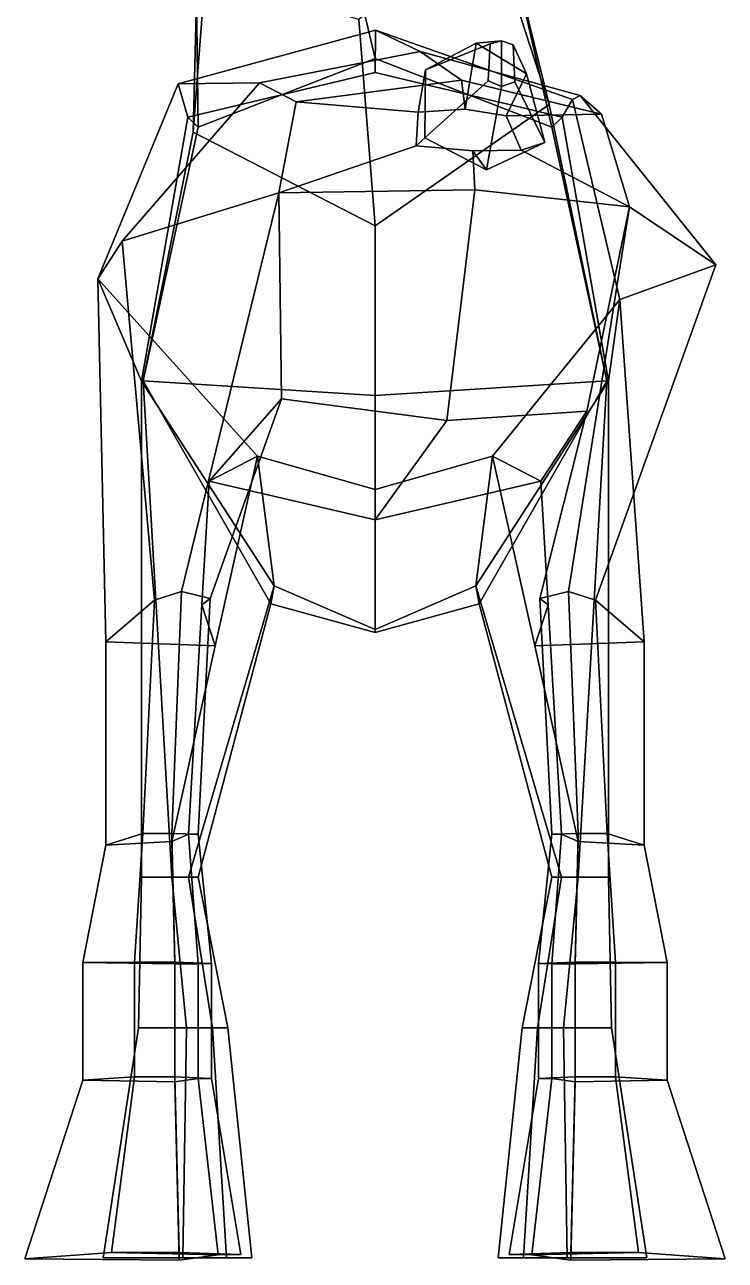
# Model space of a CAD drawing. Extents: x -143 to 84, y -151 to 365.
# Drawn here: x -84.2 to 84.2, y -151.2 to 145.5 of the extents above; entities that cross this region are included whole.
import ezdxf

# ---------------------------------------------------------------- set-up
doc = ezdxf.new("R2010")
doc.units = 0

msp = doc.modelspace()

# ---------------------------------------------------------------- linework, layer by layer
for points in [[(32.149185, 165.769653, 144.879745), (19.222334, 194.662796, 162.522339), (26.999111, 171.875, 178.385483), (41.829929, 126.304749, 162.95546)], [(-43.684479, 119.688766, 162.881439), (-40.801777, 157.341019, 177.937103), (-42.718338, 177.352982, 161.828781), (-42.883385, 151.839966, 144.507065)], [(41.829929, 126.304749, 162.95546), (26.999111, 171.875, 178.385483), (-3.875393, 146.730331, 198.424728), (0, 97.178093, 194.30629)], [(-42.500515, 120.870758, 124.792099), (-42.883385, 151.839966, 144.507065), (-6.385066, 164.485458, 140.45607), (0, 137.353271, 126.425217)], [(42.500515, 120.870758, 124.792099), (0, 137.353271, 126.425217), (-6.385066, 164.485458, 140.45607), (32.149185, 165.769653, 144.879745)], [(55.664658, 59.954685, 143.637451), (42.500515, 120.870758, 124.792099), (32.149185, 165.769653, 144.879745), (41.829929, 126.304749, 162.95546)], [(-43.684479, 119.688766, 162.881439), (0, 97.178093, 194.30629), (-3.875393, 146.730331, 198.424728), (-40.801777, 157.341019, 177.937103)], [(-55.664658, 59.954685, 143.637451), (-43.684479, 119.688766, 162.881439), (-42.883385, 151.839966, 144.507065), (-42.500515, 120.870758, 124.792099)], [(-47.287891, 131.247421, 4.034311), (-44.979118, 123.220406, 93.665428), (0, 133.973206, 93.425613), (0.096804, 144.185226, 20.154552)], [(0.096804, 144.185226, 20.154552), (10.839715, 138.994461, -16.815266), (-27.765121, 131.515366, -29.303656), (-47.287891, 131.247421, 4.034311)], [(47.481495, 127.465843, 32.121952), (0.096804, 144.185226, 20.154552), (0, 133.973206, 93.425613), (44.979118, 123.220406, 93.665428)], [(0.096804, 144.185226, 20.154552), (47.481495, 127.465843, 32.121952), (49.326881, 128.439148, -6.455216), (10.839715, 138.994461, -16.815266)], [(12.140571, 134.627869, -66.463875), (10.382539, 124.446938, -56.124725), (21.638624, 125.193138, -55.179722), (24.294775, 141.061539, -61.918659)], [(27.222073, 131.972946, -84.844818), (11.980748, 118.330086, -76.576149), (12.140571, 134.627869, -66.463875), (27.670013, 140.841354, -83.440323)], [(27.670013, 140.841354, -83.440323), (12.140571, 134.627869, -66.463875), (24.294775, 141.061539, -61.918659), (30.422283, 141.567123, -82.520012)], [(36.434917, 133.658463, -59.263546), (24.294775, 141.061539, -61.918659), (21.638624, 125.193138, -55.179722), (31.502596, 123.604202, -49.865192)], [(33.167801, 140.622009, -81.81089), (30.422283, 141.567123, -82.520012), (24.294775, 141.061539, -61.918659), (36.434917, 133.658463, -59.263546)], [(30.431461, 130.631302, -84.082298), (27.222073, 131.972946, -84.844818), (27.670013, 140.841354, -83.440323), (30.422283, 141.567123, -82.520012)], [(30.431461, 130.631302, -84.082298), (30.422283, 141.567123, -82.520012), (33.167801, 140.622009, -81.81089), (33.63065, 131.717224, -82.94545)], [(33.63065, 131.717224, -82.94545), (33.167801, 140.622009, -81.81089), (36.434917, 133.658463, -59.263546), (40.829044, 117.178947, -68.026131)], [(0, 133.973206, 93.425613), (-44.979118, 123.220406, 93.665428), (-42.500515, 120.870758, 124.792099), (0, 137.353271, 126.425217)], [(10.839715, 138.994461, -16.815266), (20.780514, 132.121414, -51.314594), (-18.957323, 126.90638, -52.855503), (-27.765121, 131.515366, -29.303656)], [(0, 133.973206, 93.425613), (0, 137.353271, 126.425217), (42.500515, 120.870758, 124.792099), (44.979118, 123.220406, 93.665428)], [(10.839715, 138.994461, -16.815266), (49.326881, 128.439148, -6.455216), (54.430233, 123.977982, -31.104986), (20.780514, 132.121414, -51.314594)], [(11.980748, 118.330086, -76.576149), (9.867385, 116.376358, -63.064964), (10.382539, 124.446938, -56.124725), (12.140571, 134.627869, -66.463875)], [(40.829044, 117.178947, -68.026131), (36.434917, 133.658463, -59.263546), (31.502596, 123.604202, -49.865192), (35.094543, 115.369728, -55.588173)], [(-47.287891, 131.247421, 4.034311), (-27.765121, 131.515366, -29.303656), (-60.777737, 93.495514, -43.715988), (-66.620697, 84.477127, 6.27752)], [(-66.620697, 84.477127, 6.27752), (-56.116966, 59.910652, 94.609741), (-44.979118, 123.220406, 93.665428), (-47.287891, 131.247421, 4.034311)], [(-60.777737, 93.495514, -43.715988), (-27.765121, 131.515366, -29.303656), (-18.957323, 126.90638, -52.855503), (-23.068686, 105.106384, -61.90115)], [(10.382539, 124.446938, -56.124725), (-18.957323, 126.90638, -52.855503), (20.780514, 132.121414, -51.314594), (21.638624, 125.193138, -55.179722)], [(30.431461, 130.631302, -84.082298), (26.765779, 110.630165, -74.516251), (11.980748, 118.330086, -76.576149), (27.222073, 131.972946, -84.844818)], [(31.502596, 123.604202, -49.865192), (21.638624, 125.193138, -55.179722), (20.780514, 132.121414, -51.314594), (54.430233, 123.977982, -31.104986)], [(30.431461, 130.631302, -84.082298), (33.63065, 131.717224, -82.94545), (40.829044, 117.178947, -68.026131), (26.765779, 110.630165, -74.516251)], [(47.481495, 127.465843, 32.121952), (58.853645, 79.470306, 43.465462), (81.86055, 87.803802, -1.441022), (49.326881, 128.439148, -6.455216)], [(81.86055, 87.803802, -1.441022), (61.127022, 101.746727, -36.947323), (54.430233, 123.977982, -31.104986), (49.326881, 128.439148, -6.455216)], [(9.867385, 116.376358, -63.064964), (-23.068686, 105.106384, -61.90115), (-18.957323, 126.90638, -52.855503), (10.382539, 124.446938, -56.124725)], [(55.664658, 59.954685, 143.637451), (41.829929, 126.304749, 162.95546), (0, 97.178093, 194.30629), (0, 56.460159, 184.468872)], [(58.853645, 79.470306, 43.465462), (47.481495, 127.465843, 32.121952), (44.979118, 123.220406, 93.665428), (56.116966, 59.910652, 94.609741)], [(-56.116966, 59.910652, 94.609741), (-55.664658, 59.954685, 143.637451), (-42.500515, 120.870758, 124.792099), (-44.979118, 123.220406, 93.665428)], [(35.094543, 115.369728, -55.588173), (31.502596, 123.604202, -49.865192), (54.430233, 123.977982, -31.104986), (61.127022, 101.746727, -36.947323)], [(56.116966, 59.910652, 94.609741), (44.979118, 123.220406, 93.665428), (42.500515, 120.870758, 124.792099), (55.664658, 59.954685, 143.637451)], [(-55.664658, 59.954685, 143.637451), (0, 56.460159, 184.468872), (0, 97.178093, 194.30629), (-43.684479, 119.688766, 162.881439)], [(9.867385, 116.376358, -63.064964), (23.531773, 115.160675, -62.971401), (24.012297, 105.815895, -65.901054), (-23.068686, 105.106384, -61.90115)], [(26.765779, 110.630165, -74.516251), (23.531773, 115.160675, -62.971401), (9.867385, 116.376358, -63.064964), (11.980748, 118.330086, -76.576149)], [(26.765779, 110.630165, -74.516251), (40.829044, 117.178947, -68.026131), (35.094543, 115.369728, -55.588173), (23.531773, 115.160675, -62.971401)], [(35.094543, 115.369728, -55.588173), (61.127022, 101.746727, -36.947323), (24.012297, 105.815895, -65.901054), (23.531773, 115.160675, -62.971401)], [(-23.068686, 105.106384, -61.90115), (-46.504627, 9.392447, -57.89061), (-52.963425, 7.31679, -53.54966), (-60.777737, 93.495514, -43.715988)], [(-23.068686, 105.106384, -61.90115), (-22.460016, 55.631302, -51.019119), (-39.615707, 7.660525, -54.268543), (-46.504627, 9.392447, -57.89061)], [(17.277821, 50.407017, -50.940014), (-22.460016, 55.631302, -51.019119), (-23.068686, 105.106384, -61.90115), (24.012297, 105.815895, -65.901054)], [(17.277821, 50.407017, -50.940014), (24.012297, 105.815895, -65.901054), (61.127022, 101.746727, -36.947323), (50.92754, 52.702904, -29.2686)], [(61.127022, 101.746727, -36.947323), (46.504627, 9.392447, -57.89061), (39.615707, 7.660525, -54.268543), (50.92754, 52.702904, -29.2686)], [(61.127022, 101.746727, -36.947323), (81.86055, 87.803802, -1.441022), (52.963425, 7.31679, -53.54966), (46.504627, 9.392447, -57.89061)], [(-66.620697, 84.477127, 6.27752), (-60.777737, 93.495514, -43.715988), (-52.963425, 7.31679, -53.54966), (-64.648964, -2.744224, 3.243018)], [(58.853645, 79.470306, 43.465462), (64.648964, -2.744224, 3.243018), (52.963425, 7.31679, -53.54966), (81.86055, 87.803802, -1.441022)], [(-28.254015, 41.875023, 24.747952), (-24.254349, 10.721332, 95.55088), (-56.116966, 59.910652, 94.609741), (-66.620697, 84.477127, 6.27752)], [(-66.620697, 84.477127, 6.27752), (-64.648964, -2.744224, 3.243018), (-38.384621, -3.678229, 7.978425), (-28.254015, 41.875023, 24.747952)], [(28.254015, 41.875023, 24.747952), (58.853645, 79.470306, 43.465462), (56.116966, 59.910652, 94.609741), (24.254349, 10.721332, 95.55088)], [(58.853645, 79.470306, 43.465462), (28.254015, 41.875023, 24.747952), (38.384621, -3.678229, 7.978425), (64.648964, -2.744224, 3.243018)], [(-48.828648, -59.217789, 132.050888), (-55.664658, 59.954685, 143.637451), (-56.116966, 59.910652, 94.609741), (-56.116966, -59.217789, 113.104614)], [(-44.828979, -59.217789, 113.528122), (-56.116966, -59.217789, 113.104614), (-56.116966, 59.910652, 94.609741), (-24.254349, 10.721332, 95.55088)], [(0, -0.443562, 143.637451), (0, 56.460159, 184.468872), (-55.664658, 59.954685, 143.637451), (-24.995508, 6.395227, 130.048157)], [(-42.500515, -59.217789, 126.686684), (-24.995508, 6.395227, 130.048157), (-55.664658, 59.954685, 143.637451), (-48.828648, -59.217789, 132.050888)], [(0, -0.443562, 143.637451), (24.995508, 6.395227, 130.048157), (55.664658, 59.954685, 143.637451), (0, 56.460159, 184.468872)], [(44.828979, -59.217789, 113.528122), (24.254349, 10.721332, 95.55088), (56.116966, 59.910652, 94.609741), (56.116966, -59.217789, 113.104614)], [(42.500515, -59.217789, 126.686684), (48.828648, -59.217789, 132.050888), (55.664658, 59.954685, 143.637451), (24.995508, 6.395227, 130.048157)], [(48.828648, -59.217789, 132.050888), (56.116966, -59.217789, 113.104614), (56.116966, 59.910652, 94.609741), (55.664658, 59.954685, 143.637451)], [(-39.615707, 7.660525, -54.268543), (-22.460016, 55.631302, -51.019119), (-39.852257, 35.884384, -24.133051), (-41.588882, 6.154658, -51.119247)], [(0, 26.579279, -23.925531), (-39.852257, 35.884384, -24.133051), (-22.460016, 55.631302, -51.019119), (17.277821, 50.407017, -50.940014)], [(0, 26.579279, -23.925531), (17.277821, 50.407017, -50.940014), (50.92754, 52.702904, -29.2686), (39.852257, 35.884384, -24.133051)], [(50.92754, 52.702904, -29.2686), (39.615707, 7.660525, -54.268543), (41.588882, 6.154658, -51.119247), (39.852257, 35.884384, -24.133051)], [(-38.384621, -3.678229, 7.978425), (-41.588882, 6.154658, -51.119247), (-39.852257, 35.884384, -24.133051), (-28.254015, 41.875023, 24.747952)], [(-28.254015, 41.875023, 24.747952), (-39.852257, 35.884384, -24.133051), (0, 26.579279, -23.925531), (0, 33.866714, 24.747952)], [(0, 33.866714, 24.747952), (0, 0.213446, 95.785233), (-24.254349, 10.721332, 95.55088), (-28.254015, 41.875023, 24.747952)], [(0, 33.866714, 24.747952), (28.254015, 41.875023, 24.747952), (24.254349, 10.721332, 95.55088), (0, 0.213446, 95.785233)], [(28.254015, 41.875023, 24.747952), (0, 33.866714, 24.747952), (0, 26.579279, -23.925531), (39.852257, 35.884384, -24.133051)], [(38.384621, -3.678229, 7.978425), (28.254015, 41.875023, 24.747952), (39.852257, 35.884384, -24.133051), (41.588882, 6.154658, -51.119247)], [(-48.828648, -48.727486, -58.493576), (-55.769573, -48.727486, -58.493576), (-52.963425, 7.31679, -53.54966), (-46.504627, 9.392447, -57.89061)], [(-46.504627, 9.392447, -57.89061), (-39.615707, 7.660525, -54.268543), (-42.500515, -48.871456, -58.493576), (-48.828648, -48.727486, -58.493576)], [(-44.828979, -59.217789, 113.528122), (-24.254349, 10.721332, 95.55088), (-24.995508, 6.395227, 130.048157), (-42.500515, -59.217789, 126.686684)], [(0, 0.213446, 95.785233), (0, -0.443562, 143.637451), (-24.995508, 6.395227, 130.048157), (-24.254349, 10.721332, 95.55088)], [(0, 0.213446, 95.785233), (24.254349, 10.721332, 95.55088), (24.995508, 6.395227, 130.048157), (0, -0.443562, 143.637451)], [(44.828979, -59.217789, 113.528122), (42.500515, -59.217789, 126.686684), (24.995508, 6.395227, 130.048157), (24.254349, 10.721332, 95.55088)], [(46.504627, 9.392447, -57.89061), (48.828648, -48.727486, -58.493576), (42.500515, -48.871456, -58.493576), (39.615707, 7.660525, -54.268543)], [(48.828648, -48.727486, -58.493576), (46.504627, 9.392447, -57.89061), (52.963425, 7.31679, -53.54966), (55.769573, -48.727486, -58.493576)], [(-52.963425, 7.31679, -53.54966), (-55.769573, -48.727486, -58.493576), (-64.648964, -51.556393, -9.309921), (-64.648964, -2.744224, 3.243018)], [(-44.81905, -48.879368, -58.493576), (-41.588882, 6.154658, -51.119247), (-38.384621, -3.678229, 7.978425), (-48.828648, -50.64082, -9.309921)], [(-42.500515, -48.871456, -58.493576), (-39.615707, 7.660525, -54.268543), (-41.588882, 6.154658, -51.119247), (-44.81905, -48.879368, -58.493576)], [(44.81905, -48.879368, -58.493576), (48.828648, -50.64082, -9.309921), (38.384621, -3.678229, 7.978425), (41.588882, 6.154658, -51.119247)], [(42.500515, -48.871456, -58.493576), (44.81905, -48.879368, -58.493576), (41.588882, 6.154658, -51.119247), (39.615707, 7.660525, -54.268543)], [(52.963425, 7.31679, -53.54966), (64.648964, -2.744224, 3.243018), (64.648964, -51.556393, -9.309921), (55.769573, -48.727486, -58.493576)], [(-64.648964, -2.744224, 3.243018), (-64.648964, -51.556393, -9.309921), (-48.828648, -50.64082, -9.309921), (-38.384621, -3.678229, 7.978425)], [(64.648964, -2.744224, 3.243018), (38.384621, -3.678229, 7.978425), (48.828648, -50.64082, -9.309921), (64.648964, -51.556393, -9.309921)], [(-70.163795, -79.683479, -38.401268), (-64.648964, -51.556393, -9.309921), (-55.769573, -48.727486, -58.493576), (-57.772987, -79.633331, -71.015717)], [(-57.772987, -79.633331, -71.015717), (-55.769573, -48.727486, -58.493576), (-48.828648, -48.727486, -58.493576), (-48.087238, -79.633331, -72.196381)], [(-39.256611, -79.988853, -71.845375), (-48.087238, -79.633331, -72.196381), (-48.828648, -48.727486, -58.493576), (-42.500515, -48.871456, -58.493576)], [(-48.087238, -80.055161, -38.401268), (-42.492012, -80.008362, -70.987999), (-44.81905, -48.879368, -58.493576), (-48.828648, -50.64082, -9.309921)], [(-42.492012, -80.008362, -70.987999), (-39.256611, -79.988853, -71.845375), (-42.500515, -48.871456, -58.493576), (-44.81905, -48.879368, -58.493576)], [(39.256611, -79.988853, -71.845375), (42.500515, -48.871456, -58.493576), (48.828648, -48.727486, -58.493576), (48.087238, -79.633331, -72.196381)], [(42.492012, -80.008362, -70.987999), (44.81905, -48.879368, -58.493576), (42.500515, -48.871456, -58.493576), (39.256611, -79.988853, -71.845375)], [(48.087238, -80.055161, -38.401268), (48.828648, -50.64082, -9.309921), (44.81905, -48.879368, -58.493576), (42.492012, -80.008362, -70.987999)], [(57.772987, -79.633331, -71.015717), (48.087238, -79.633331, -72.196381), (48.828648, -48.727486, -58.493576), (55.769573, -48.727486, -58.493576)], [(70.163795, -79.683479, -38.401268), (57.772987, -79.633331, -71.015717), (55.769573, -48.727486, -58.493576), (64.648964, -51.556393, -9.309921)], [(-48.087238, -80.055161, -38.401268), (-48.828648, -50.64082, -9.309921), (-64.648964, -51.556393, -9.309921), (-70.163795, -79.683479, -38.401268)], [(48.087238, -80.055161, -38.401268), (70.163795, -79.683479, -38.401268), (64.648964, -51.556393, -9.309921), (48.828648, -50.64082, -9.309921)], [(-39.007694, -95.421097, 97.028969), (-56.842709, -95.421097, 96.359825), (-56.116966, -59.217789, 113.104614), (-44.828979, -59.217789, 113.528122)], [(-45.327168, -95.421097, 126.294922), (-48.828648, -59.217789, 132.050888), (-56.116966, -59.217789, 113.104614), (-56.842709, -95.421097, 96.359825)], [(-45.327168, -95.421097, 126.294922), (-35.328716, -95.421097, 117.819481), (-42.500515, -59.217789, 126.686684), (-48.828648, -59.217789, 132.050888)], [(-35.328716, -95.421097, 117.819481), (-39.007694, -95.421097, 97.028969), (-44.828979, -59.217789, 113.528122), (-42.500515, -59.217789, 126.686684)], [(35.328716, -95.421097, 117.819481), (42.500515, -59.217789, 126.686684), (44.828979, -59.217789, 113.528122), (39.007694, -95.421097, 97.028969)], [(45.327168, -95.421097, 126.294922), (48.828648, -59.217789, 132.050888), (42.500515, -59.217789, 126.686684), (35.328716, -95.421097, 117.819481)], [(39.007694, -95.421097, 97.028969), (44.828979, -59.217789, 113.528122), (56.116966, -59.217789, 113.104614), (56.842709, -95.421097, 96.359825)], [(45.327168, -95.421097, 126.294922), (56.842709, -95.421097, 96.359825), (56.116966, -59.217789, 113.104614), (48.828648, -59.217789, 132.050888)], [(-70.163795, -107.952805, -17.596191), (-70.163795, -79.683479, -38.401268), (-57.772987, -79.633331, -71.015717), (-57.772987, -107.142578, -47.986088)], [(-48.087238, -108.324486, -17.596191), (-48.087238, -80.055161, -38.401268), (-70.163795, -79.683479, -38.401268), (-70.163795, -107.952805, -17.596191)], [(-57.772987, -107.142578, -47.986088), (-57.772987, -79.633331, -71.015717), (-48.087238, -79.633331, -72.196381), (-48.087238, -107.142578, -48.133675)], [(-39.256611, -107.536873, -48.089802), (-48.087238, -107.142578, -48.133675), (-48.087238, -79.633331, -72.196381), (-39.256611, -79.988853, -71.845375)], [(-48.087238, -108.324486, -17.596191), (-42.492012, -107.558533, -47.982624), (-42.492012, -80.008362, -70.987999), (-48.087238, -80.055161, -38.401268)], [(-42.492012, -107.558533, -47.982624), (-39.256611, -107.536873, -48.089802), (-39.256611, -79.988853, -71.845375), (-42.492012, -80.008362, -70.987999)], [(39.256611, -107.536873, -48.089802), (39.256611, -79.988853, -71.845375), (48.087238, -79.633331, -72.196381), (48.087238, -107.142578, -48.133675)], [(42.492012, -107.558533, -47.982624), (42.492012, -80.008362, -70.987999), (39.256611, -79.988853, -71.845375), (39.256611, -107.536873, -48.089802)], [(48.087238, -108.324486, -17.596191), (48.087238, -80.055161, -38.401268), (42.492012, -80.008362, -70.987999), (42.492012, -107.558533, -47.982624)], [(57.772987, -107.142578, -47.986088), (48.087238, -107.142578, -48.133675), (48.087238, -79.633331, -72.196381), (57.772987, -79.633331, -71.015717)], [(48.087238, -108.324486, -17.596191), (70.163795, -107.952805, -17.596191), (70.163795, -79.683479, -38.401268), (48.087238, -80.055161, -38.401268)], [(70.163795, -107.952805, -17.596191), (57.772987, -107.142578, -47.986088), (57.772987, -79.633331, -71.015717), (70.163795, -79.683479, -38.401268)], [(-35.693161, -150.634644, 96.869125), (-65.299286, -150.634644, 95.671356), (-56.842709, -95.421097, 96.359825), (-39.007694, -95.421097, 97.028969)], [(-46.183483, -150.634644, 149.255173), (-45.327168, -95.421097, 126.294922), (-56.842709, -95.421097, 96.359825), (-65.299286, -150.634644, 95.671356)], [(-46.183483, -150.634644, 149.255173), (-29.586061, -150.634644, 134.084137), (-35.328716, -95.421097, 117.819481), (-45.327168, -95.421097, 126.294922)], [(-29.586061, -150.634644, 134.084137), (-35.693161, -150.634644, 96.869125), (-39.007694, -95.421097, 97.028969), (-35.328716, -95.421097, 117.819481)], [(29.586061, -150.634644, 134.084137), (35.328716, -95.421097, 117.819481), (39.007694, -95.421097, 97.028969), (35.693161, -150.634644, 96.869125)], [(46.183483, -150.634644, 149.255173), (45.327168, -95.421097, 126.294922), (35.328716, -95.421097, 117.819481), (29.586061, -150.634644, 134.084137)], [(35.693161, -150.634644, 96.869125), (39.007694, -95.421097, 97.028969), (56.842709, -95.421097, 96.359825), (65.299286, -150.634644, 95.671356)], [(46.183483, -150.634644, 149.255173), (65.299286, -150.634644, 95.671356), (56.842709, -95.421097, 96.359825), (45.327168, -95.421097, 126.294922)], [(-84.163071, -150.864212, 25.382524), (-70.163795, -107.952805, -17.596191), (-57.772987, -107.142578, -47.986088), (-63.346512, -149.376022, -43.797729)], [(-47.074444, -151.210144, 25.382524), (-48.087238, -108.324486, -17.596191), (-70.163795, -107.952805, -17.596191), (-84.163071, -150.864212, 25.382524)], [(-63.346512, -149.376022, -43.797729), (-57.772987, -107.142578, -47.986088), (-48.087238, -107.142578, -48.133675), (-47.074444, -149.376022, -44.516579)], [(-32.238991, -149.842255, -44.302868), (-47.074444, -149.376022, -44.516579), (-48.087238, -107.142578, -48.133675), (-39.256611, -107.536873, -48.089802)], [(-47.074444, -151.210144, 25.382524), (-37.674469, -149.867874, -43.780857), (-42.492012, -107.558533, -47.982624), (-48.087238, -108.324486, -17.596191)], [(-37.674469, -149.867874, -43.780857), (-32.238991, -149.842255, -44.302868), (-39.256611, -107.536873, -48.089802), (-42.492012, -107.558533, -47.982624)], [(32.238991, -149.842255, -44.302868), (39.256611, -107.536873, -48.089802), (48.087238, -107.142578, -48.133675), (47.074444, -149.376022, -44.516579)], [(37.674469, -149.867874, -43.780857), (42.492012, -107.558533, -47.982624), (39.256611, -107.536873, -48.089802), (32.238991, -149.842255, -44.302868)], [(47.074444, -151.210144, 25.382524), (48.087238, -108.324486, -17.596191), (42.492012, -107.558533, -47.982624), (37.674469, -149.867874, -43.780857)], [(63.346512, -149.376022, -43.797729), (47.074444, -149.376022, -44.516579), (48.087238, -107.142578, -48.133675), (57.772987, -107.142578, -47.986088)], [(47.074444, -151.210144, 25.382524), (84.163071, -150.864212, 25.382524), (70.163795, -107.952805, -17.596191), (48.087238, -108.324486, -17.596191)], [(84.163071, -150.864212, 25.382524), (63.346512, -149.376022, -43.797729), (57.772987, -107.142578, -47.986088), (70.163795, -107.952805, -17.596191)], [(-84.163071, -150.864212, 25.382524), (-63.346512, -149.376022, -43.797729), (-37.674469, -149.867874, -43.780857), (-47.074444, -151.210144, 25.382524)], [(-65.299286, -150.634644, 95.671356), (-35.693161, -150.634644, 96.869125), (-29.586061, -150.634644, 134.084137), (-46.183483, -150.634644, 149.255173)], [(-63.346512, -149.376022, -43.797729), (-47.074444, -149.376022, -44.516579), (-32.238991, -149.842255, -44.302868), (-37.674469, -149.867874, -43.780857)], [(65.299286, -150.634644, 95.671356), (46.183483, -150.634644, 149.255173), (29.586061, -150.634644, 134.084137), (35.693161, -150.634644, 96.869125)], [(63.346512, -149.376022, -43.797729), (37.674469, -149.867874, -43.780857), (32.238991, -149.842255, -44.302868), (47.074444, -149.376022, -44.516579)], [(84.163071, -150.864212, 25.382524), (47.074444, -151.210144, 25.382524), (37.674469, -149.867874, -43.780857), (63.346512, -149.376022, -43.797729)]]:
    msp.add_3dface(points)

doc.saveas('drawing.dxf')
